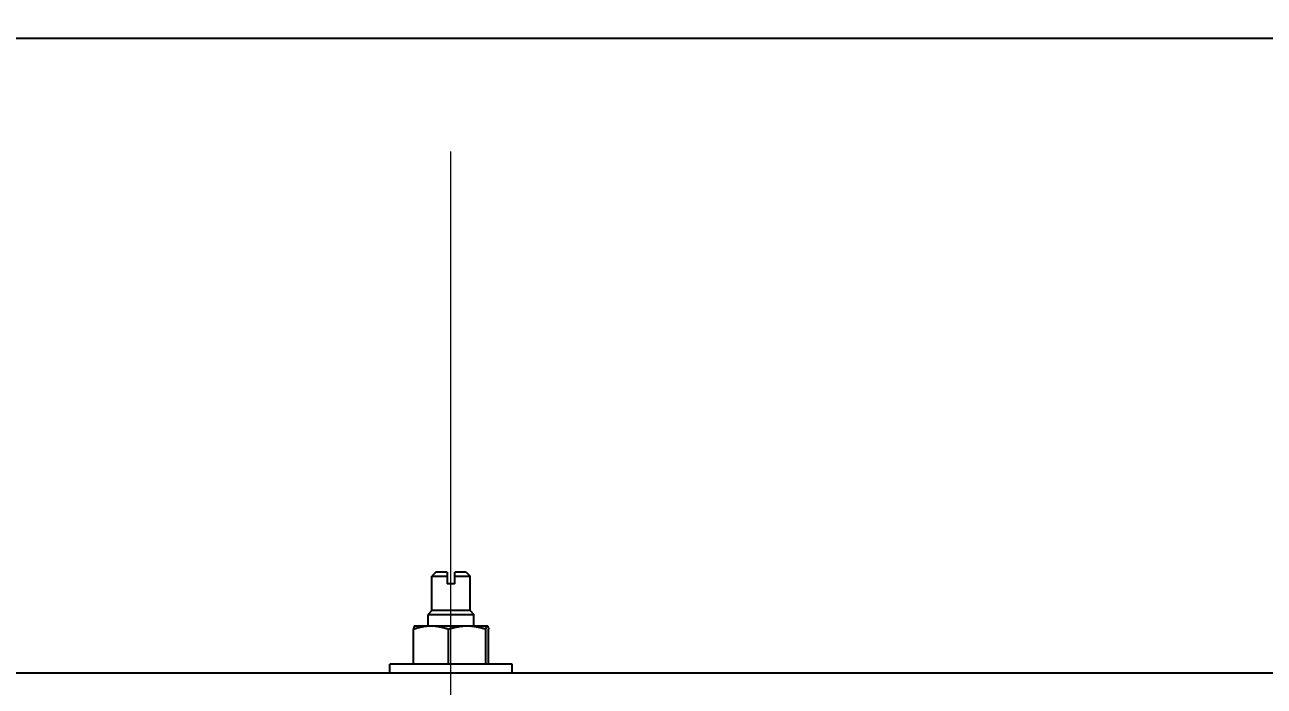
# Model space of a CAD drawing. Header units: inches. Extents: x 707 to 13003, y 909 to 9309.
# Drawn here: x 8138.8 to 8462.8, y 1722.2 to 1895.2 of the extents above; entities that cross this region are included whole.
import ezdxf

# ---------------------------------------------------------------- set-up
doc = ezdxf.new("R2010")
doc.units = ezdxf.units.IN
doc.header["$MEASUREMENT"] = 0
doc.linetypes.add('CENTER', pattern=[50.8, 31.75, -6.35, 6.35, -6.35])
doc.layers.add('CEN', color=1, linetype='CENTER', lineweight=15)
doc.styles.get("Standard").update_dxf_attribs({"font": 'Arial.ttf'})
doc.dimstyles.new('ISO-25', dxfattribs={"dimscale": 5, "dimtxt": 15, "dimasz": 12, "dimexe": 3, "dimexo": 3, "dimgap": 4, "dimtad": 1, "dimdsep": 46, "dimtxsty": 'Standard', "dimblk": 'OPEN30', "dimcen": 4, "dimclrd": 3, "dimclre": 3, "dimclrt": 3, "dimadec": 0, "dimazin": 0, "dimtfac": 1, "dimtmove": 0, "dimatfit": 3, "dimldrblk": 'OPEN30', "dimfxl": 1, "dimarcsym": 0})

# ---------------------------------------------------------------- blocks, each defined once
blk = doc.blocks.new('BKM-1')
at = {"color": 2}
for p, q in [((-4, 33.3), (-5, 32.3)), ((-4, 33.3), (-1, 33.3)), ((1, 33.3), (4, 33.3)), ((4, 33.3), (5, 32.3)), ((-1, 32.3), (-5, 32.3)), ((-5, 23.3), (-5, 32.3)), ((-1, 30.3), (-1, 32.3)), ((-1, 30.3), (1, 30.3)), ((1, 32.3), (1, 30.3)), ((5, 32.3), (1, 32.3)), ((5, 23.3), (5, 32.3)), ((-5, 23.3), (-6, 22.3)), ((-5, 23.3), (5, 23.3)), ((5, 23.3), (6, 22.3)), ((6, 22.3), (-6, 22.3)), ((-6, 19.3), (-6, 22.3)), ((6, 19.3), (6, 22.3)), ((-9.82, 9.3), (-9.82, 18.45)), ((-9.5, 19.3), (-9.52, 19.29)), ((-9.48, 19.3), (-9.5, 19.3)), ((-4.24, 19.3), (-9.48, 19.3)), ((-9.15, 9.3), (-9.15, 18.45)), ((5.25, 19.3), (-4.24, 19.3)), ((0.67, 9.3), (0.67, 18.45)), ((9.5, 19.3), (5.25, 19.3)), ((9.5, 19.3), (9.52, 19.29)), ((9.82, 9.3), (9.82, 18.45)), ((-16, 9.3), (16, 9.3)), ((-16, 7), (-16, 9.3)), ((16, 7), (16, 9.3))]:
    blk.add_line(p, q, dxfattribs=at)
for points, weights in [([(-1, 32.3), (-1, 32.86), (-1, 33.3)], [1, 1.00656197997, 1]), ([(1, 33.3), (1, 32.86), (1, 32.3)], [1, 1.00656197997, 1]), ([(-9.48, 19.3), (-9.64, 19.3), (-9.82, 18.45)], [1, 1.0379548493, 1]), ([(-9.15, 18.45), (-9.33, 19.3), (-9.48, 19.3)], [1, 1.0379548493, 1]), ([(-4.24, 19.3), (-6.51, 19.3), (-9.15, 18.45)], [1, 1.0379548493, 1]), ([(0.67, 18.45), (-1.96, 19.3), (-4.24, 19.3)], [1, 1.0379548493, 1]), ([(5.25, 19.3), (3.12, 19.3), (0.67, 18.45)], [1, 1.0379548493, 1]), ([(9.82, 18.45), (7.37, 19.3), (5.25, 19.3)], [1, 1.0379548493, 1]), ([(9.52, 19.29), (9.66, 19.21), (9.82, 18.45)], [1.00749245531, 1.03374072849, 1])]:
    blk.add_rational_spline(points, weights, degree=2, dxfattribs=at)
blk = doc.blocks.new('_Open30')
at = {"color": 0, "linetype": 'ByBlock', "lineweight": -2}
for p, q in [((-1, 0.2679), (0, 0)), ((0, 0), (-1, -0.2679)), ((0, 0), (-1, 0))]:
    blk.add_line(p, q, dxfattribs=at)
blk = doc.blocks.new('*D204')
at = {"color": 3, "lineweight": -2, "transparency": 16777216}
for p, q in [((8340.05, 4606.69), (5894.15, 4606.69)), ((5909.15, 4546.69), (5909.15, 1416.69)), ((7100.24, 1356.69), (5894.15, 1356.69))]:
    blk.add_line(p, q, dxfattribs=at)
at = {"layer": 'Defpoints', "color": 0, "transparency": 16777216}
for p in [(8355.05, 4606.69), (5909.15, 1356.69), (7115.24, 1356.69)]:
    blk.add_point(p, dxfattribs=at)
at = {"color": 3, "lineweight": -2, "transparency": 16777216, "xscale": 60, "yscale": 60, "zscale": 60}
for p, rotation in [((5909.15, 4606.69), 90), ((5909.15, 1356.69), 270)]:
    blk.add_blockref('_Open30', p, dxfattribs=dict(at, rotation=rotation))
at = {"color": 3, "transparency": 16777216, "insert": (5839.98, 2971.69), "char_height": 75, "attachment_point": 5, "rotation": 90}
blk.add_mtext('~(3250)~', dxfattribs=at)

msp = doc.modelspace()

# ---------------------------------------------------------------- linework, layer by layer
for p, q in [((7235.239, 1891.69), (9265.239, 1891.69)), ((7235.239, 1725.69), (9265.239, 1725.69))]:
    msp.add_line(p, q)
at = {"layer": 'CEN', "ltscale": 12}
msp.add_line((8250.239, 1481.019), (8250.239, 4691.255), dxfattribs=at)

# ---------------------------------------------------------------- block references
at = {"xscale": -1}
msp.add_blockref('BKM-1', (8250.239, 1718.69), dxfattribs=at)

# ---------------------------------------------------------------- dimensions: what is measured, and where the dimension line sits
dim = msp.add_linear_dim(base=(5909.148, 1356.69), p1=(8355.049, 4606.69), p2=(7115.239, 1356.69), angle=90, text='~(<>)~', dimstyle='ISO-25')
dim.commit()
dim.dimension.update_dxf_attribs({"geometry": '*D204', "text_midpoint": (5909.148, 2971.69), "dimtype": 160})

doc.saveas('drawing.dxf')
